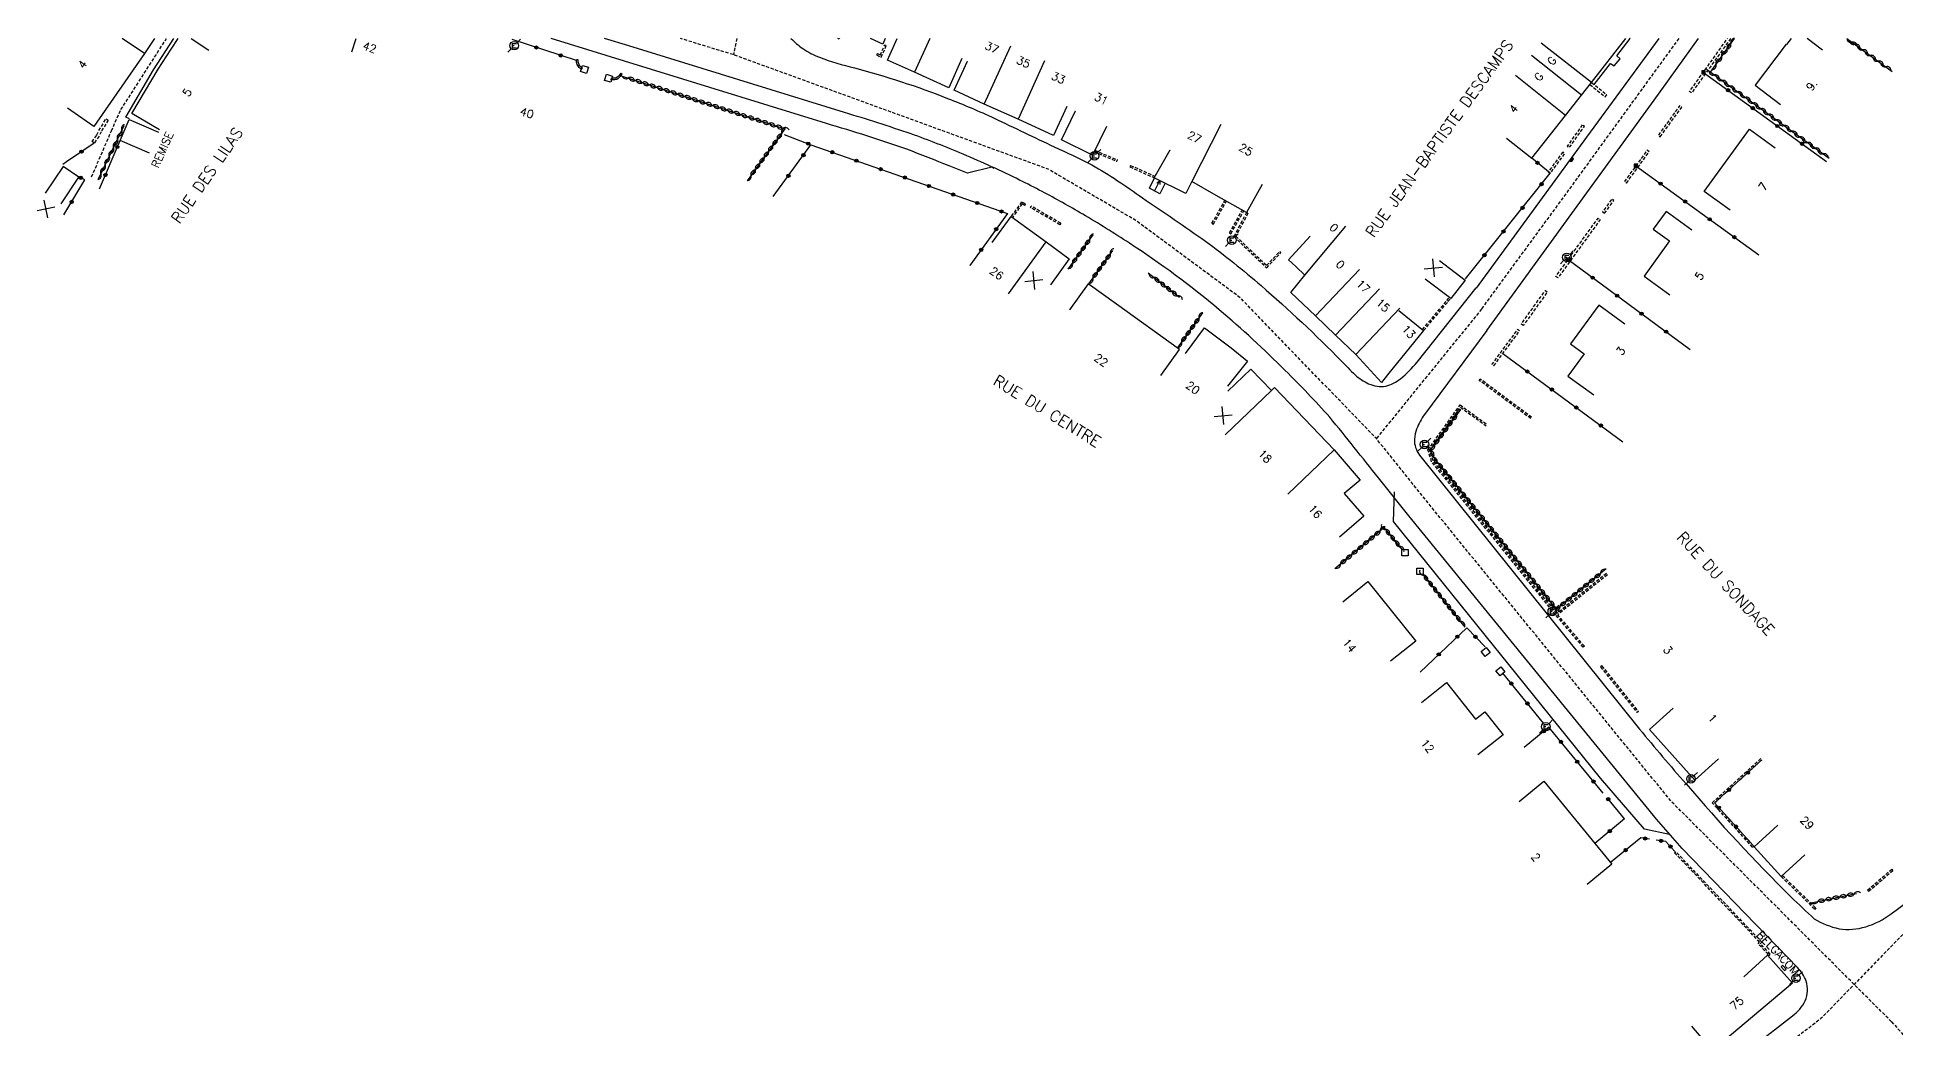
# Model space of a CAD drawing. Header units: millimetres. Extents: x 115001 to 116000, y 119000 to 120004.
# Drawn here: x 115001 to 115291.3, y 119845.4 to 120000.2 of the extents above; entities that cross this region are included whole.
import ezdxf
from ezdxf.enums import TextEntityAlignment as Align

# ---------------------------------------------------------------- set-up
doc = ezdxf.new("R2010")
doc.units = ezdxf.units.MM
doc.linetypes.add('DASHED', pattern=[0.75, 0.5, -0.25])
doc.layers.get('0').update_dxf_attribs({"linetype": 'CONTINUOUS'})
for name, color, linetype in [('W0001', 6, 'DASHED'), ('W0008', 7, 'CONTINUOUS'), ('W0100', 7, 'CONTINUOUS'), ('W0105', 7, 'CONTINUOUS'), ('W0112', 1, 'DASHED'), ('W0310', 3, 'CONTINUOUS'), ('W0322', 7, 'CONTINUOUS'), ('W0330', 7, 'CONTINUOUS'), ('W0400', 7, 'CONTINUOUS'), ('W0471', 7, 'CONTINUOUS'), ('W0984', 7, 'CONTINUOUS'), ('W0989', 7, 'CONTINUOUS'), ('W0991', 7, 'CONTINUOUS'), ('W1102', 7, 'CONTINUOUS')]:
    doc.layers.add(name, color=color, linetype=linetype)
doc.styles.get("Standard").update_dxf_attribs({"font": 'romans.shx', "width": 0.85})

# ---------------------------------------------------------------- blocks, each defined once
blk = doc.blocks.new('t330o')
at = {"color": 0, "linetype": 'Continuous'}
for p, q in [((0.25, -0.25), (-0.25, 0.25)), ((-0.25, -0.25), (0.25, 0.25)), ((-0.25, 0.25), (-0.25, -0.25)), ((0.25, 0.25), (-0.25, 0.25)), ((0.25, -0.25), (0.25, 0.25)), ((-0.25, -0.25), (0.25, -0.25)), ((-0.25, -0.25), (-0.25, -0.25))]:
    blk.add_line(p, q, dxfattribs=at)
blk = doc.blocks.new('T471')
for p, q in [((-0.333334, 0.333334), (-0.333334, -0.333334)), ((-0.333334, 0.333334), (0.333334, 0.333334)), ((-0.333334, 0), (0, 0)), ((0.500001, 0.500001), (1.000002, 1.000002)), ((-0.500001, -0.500001), (-1.000002, -1.000002)), ((-0.333334, -0.333334), (0.333334, -0.333334))]:
    blk.add_line(p, q)
blk.add_ellipse((0, 0), major_axis=(0.471405, 0.471405), ratio=1, start_param=5.4977871438, end_param=11.780972451)
blk = doc.blocks.new('T400')
for p, q in [((-0.15, 0.3), (0.15, 0.3)), ((-0.15, -0.25), (-0.15, 0.3)), ((-0.15, 0.15), (0.15, 0.15)), ((-0.15, 0), (0.15, 0)), ((0.15, 0.3), (0.15, -0.25)), ((-0.15, -0.15), (0.15, -0.15)), ((-0.15, -0.25), (-0.15, -0.3)), ((-0.15, -0.3), (0.15, -0.3)), ((0.15, -0.3), (0.15, -0.25))]:
    blk.add_line(p, q)
blk = doc.blocks.new('t322o')
at = {"color": 0, "linetype": 'Continuous'}
for radius in [0.25, 0.15]:
    blk.add_circle((0, 0), radius, dxfattribs=at)
blk = doc.blocks.new('t310o')
at = {"color": 0, "linetype": 'Continuous'}
for centre, start, end in [((-0.5, 0.38), 216.8699, 323.1304), ((0.5, -0.37), 36.8699, 143.1303)]:
    blk.add_arc(centre, 0.625, start, end, dxfattribs=at)
blk = doc.blocks.new('t112o')
at = {"color": 0, "linetype": 'Continuous'}
for p, q in [((-0.5, 0.5), (0.5, 0.5)), ((-0.5, -0.5), (-0.5, 0.5)), ((0.5, 0.5), (0.5, -0.5)), ((0.5, -0.5), (-0.5, -0.5))]:
    blk.add_line(p, q, dxfattribs=at)
blk = doc.blocks.new('t991o')
at = {"color": 0, "linetype": 'Continuous'}
for p, q in [((-1, 1), (1, -1)), ((-1, -1), (1, 1))]:
    blk.add_line(p, q, dxfattribs=at)

msp = doc.modelspace()

# ---------------------------------------------------------------- linework, layer by layer
at = {"layer": 'W0001'}
for p, q in [((115110.26, 120000), (115109.76, 119997.46)), ((115226.6, 119957.74), (115210.17, 119937.53))]:
    msp.add_line(p, q, dxfattribs=at)
msp.add_lwpolyline([(115009.51, 119978.39), (115012.59, 119985.57), (115014.09, 119988.89), (115021.21, 120000)], dxfattribs=at)
at = {"layer": 'W0001', "flags": 128}
for points in [[(115290.63, 119846.48), (115284.8, 119852.3), (115256.23, 119880.88), (115216.28, 119929.91), (115210.17, 119937.53), (115188.9, 119959.53), (115172.6, 119971.58), (115158.92, 119979.59), (115109.76, 119997.46), (115101.46, 120000)], [(115257.4, 120000), (115239.31, 119975.13), (115226.59, 119957.79)], [(115299.2, 119865.99), (115292.97, 119860.72), (115284.8, 119852.3), (115279.62, 119846.97), (115264.36, 119835.25), (115264.36, 119835.25)], [(115290.63, 119846.48), (115319.92, 119813.86), (115345.2, 119782.38), (115424.9, 119682.16), (115436.84, 119667.57), (115442.8, 119659.83), (115454.23, 119647.34), (115453.27, 119630.14)]]:
    msp.add_lwpolyline(points, dxfattribs=at)
at = {"layer": 'W0008', "flags": 128}
for points in [[(115150.43, 119979.69), (115150.11, 119979.9), (115146.31, 119978.99), (115143.46, 119980.1, 0.0048), (115136.84, 119982.7, 0.0136), (115124.28, 119986.72), (115092.73, 119996.45), (115081.28, 120000)], [(115262.55, 119837.63), (115275.15, 119847.4, 0.127), (115277.15, 119849.75, 0.1769), (115277.29, 119852.81, 0.1147), (115275.94, 119854.94), (115257.93, 119873.52), (115253.91, 119878.13), (115215.26, 119925.49), (115210.51, 119931.38, -0.0018), (115206.72, 119936.15, 0.0105), (115202.88, 119940.85, 0.0196), (115195.93, 119948.16, 0.0201), (115185.64, 119957.65, 0.0297), (115171.59, 119968.04, 0.0122), (115164.3, 119972.57, 0.0115), (115157.96, 119976.11, 0.0067), (115154.45, 119977.9, 0.0147), (115145.63, 119981.93, 0.0151), (115137.52, 119985.09, 0.0101), (115127.11, 119988.44), (115093.43, 119998.83), (115089.59, 120000)], [(115118.74, 120000, 0.045767), (115120.58, 119998.44, 0.0546), (115123.22, 119997.06, 0.0313), (115128.65, 119995.42, -0.0288), (115143.21, 119990.65, -0.0147), (115150.5, 119987.55, -0.0001), (115159.87, 119983.07, -0.0164), (115165.74, 119980.26, -0.0263), (115173.62, 119975.13, -0.0064), (115183.51, 119968.33, -0.0204), (115192.17, 119961.41, -0.0199), (115204.72, 119949.64, -0.0015), (115206.84, 119947.47, 0.0629), (115208.97, 119946.08, 0.148), (115211.63, 119945.72, 0.1165), (115213.95, 119946.88, 0.0611), (115216.52, 119949.48), (115225.77, 119961.06), (115225.77, 119961.06)], [(115227.44, 119954.42), (115217.69, 119941.28, 0.0714), (115216.46, 119939.02, 0.0791), (115216.12, 119937.46, 0.1755), (115216.93, 119934.93), (115236.83, 119910.11), (115251.29, 119892.16, 0.01), (115258.55, 119883.62, 0.0215), (115274.95, 119865.95, 0.0043), (115278.57, 119862.54, 0.0753), (115282.44, 119860.99, 0.1151), (115286.61, 119861.31, 0.0899), (115290.59, 119863.32), (115297.42, 119868.38), (115297.42, 119868.38)]]:
    msp.add_lwpolyline(points, format="xyb", dxfattribs=at)
for points in [[(115225.79, 119960.99), (115243.03, 119984.58), (115254.35, 120000)], [(115227.44, 119954.42), (115253.54, 119990.38), (115260.48, 120000)], [(115243.77, 119993.12), (115244.2, 119992.79), (115246.76, 119996.09), (115247.32, 119995.72), (115248.23, 119996.84), (115247.71, 119997.27), (115249.81, 119999.98), (115249.78, 120000)], [(115255.94, 119875.72), (115252.07, 119876.53), (115245.2, 119884.52), (115212.86, 119924.58), (115212.99, 119929.2), (115212.99, 119929.2)]]:
    msp.add_lwpolyline(points, dxfattribs=at)
at = {"layer": 'W0100'}
for p, q in [((115175.54, 119976.18), (115176.36, 119977.81)), ((115176.36, 119977.81), (115175.88, 119977.42)), ((115176.36, 119977.81), (115176.33, 119977.19))]:
    msp.add_line(p, q, dxfattribs=at)
for points in [[(115019.34, 120000), (115017.79, 119997.66), (115009.85, 119986.25), (115005.75, 119989.1)], [(115020.11, 119985.74), (115015.8, 119988.27), (115019.88, 119995.21), (115021.93, 119998.33), (115023.05, 120000)], [(115025.04, 120000), (115027.82, 119998.15)], [(115018.54, 119982.08), (115013.95, 119984.07), (115015.38, 119987.37), (115019.97, 119985.38)], [(115004.74, 119974.2), (115007.53, 119978.35), (115005.06, 119980.02), (115002.27, 119975.87)]]:
    msp.add_lwpolyline(points, dxfattribs=at)
at = {"layer": 'W0100', "flags": 128}
for points in [[(115126.34, 120000), (115126.27, 119999.91), (115126.08, 120000)], [(115133.47, 120000), (115133.07, 119999.13), (115131.14, 120000)], [(115145.44, 119996.86), (115143.37, 119992.31), (115138.04, 119994.72), (115133.81, 119996.64), (115135.34, 120000)], [(115230.52, 119984.43), (115234.43, 119981.32), (115239.73, 119987.99), (115242.22, 119991.15), (115243.77, 119993.12), (115249.15, 120000)], [(115274.96, 120000), (115274.25, 119999.07), (115274.2, 119999.1), (115269.35, 119992.71), (115273.32, 119989.69)], [(115279.85, 119998.18), (115277.45, 120000)], [(115161.81, 119989.4), (115159.74, 119984.85), (115154.2, 119987.39), (115148.93, 119989.77), (115144.25, 119991.91), (115146.32, 119996.46), (115146.32, 119996.46)], [(115168, 119986.26), (115165.81, 119981.76), (115160.99, 119984.19), (115163.18, 119988.69), (115163.18, 119988.69)], [(115265.42, 119973.18), (115261.38, 119976.11), (115268.44, 119985.85), (115272.48, 119982.92)], [(115192.35, 119977.18), (115189.89, 119972.83), (115185.17, 119975.5), (115181.36, 119977.65), (115180.42, 119975.77), (115175.49, 119978.25), (115177.95, 119982.6), (115177.95, 119982.6)], [(115177.18, 119977.4), (115176.35, 119975.74), (115174.73, 119976.62), (115175.54, 119978.22), (115175.54, 119978.22)], [(115150.18, 119968.15), (115153.12, 119972.19), (115158.59, 119968.24), (115162.21, 119965.59), (115159.27, 119961.54), (115159.27, 119961.54)], [(115259.47, 119970.07), (115255.42, 119973), (115253.42, 119970.24), (115255.97, 119968.4), (115251.98, 119962.88), (115256.03, 119959.95)], [(115213.69, 119957.55), (115217.56, 119954.39), (115211.93, 119947.47), (115210.98, 119946.28), (115206.95, 119950.67), (115203.78, 119953.67), (115200.66, 119956.69), (115196.79, 119960.34), (115199.02, 119963.03), (115197.59, 119964.38), (115196.43, 119965.46), (115199.85, 119969.11), (115199.85, 119969.11)], [(115220.05, 119965.34), (115224.04, 119962.27), (115221.79, 119959.38), (115217.8, 119962.44), (115217.8, 119962.44)], [(115176.5, 119947.38), (115179.42, 119951.44), (115169.56, 119958.54), (115165.18, 119961.7), (115162.25, 119957.64), (115162.25, 119957.64)], [(115248.96, 119955.41), (115244.93, 119958.37), (115240.5, 119952.34), (115242.64, 119950.77), (115240.09, 119947.3), (115244.12, 119944.34)], [(115180.34, 119950.79), (115183.32, 119954.8), (115187.49, 119951.7), (115190.07, 119949.6), (115186.92, 119945.72), (115186.92, 119945.72)], [(115186.98, 119944.93), (115190.59, 119948.39), (115193.79, 119945.05), (115194.27, 119945.5), (115203.59, 119935.78), (115207.62, 119931.04), (115205.15, 119928.96), (115208.21, 119925.42), (115204.43, 119922.15), (115204.43, 119922.15)], [(115204.93, 119912.06), (115208.86, 119915.2), (115216.33, 119905.9), (115212.4, 119902.76), (115212.4, 119902.76)], [(115217.22, 119896.34), (115221.15, 119899.46), (115225.67, 119893.74), (115227.11, 119894.87), (115229.96, 119891.28), (115226.03, 119888.17), (115226.03, 119888.17)], [(115263.61, 119887.55), (115259.9, 119884.21), (115252.81, 119892.11), (115256.51, 119895.44), (115256.51, 119895.44)], [(115232.46, 119880.85), (115236.35, 119884.03), (115246.97, 119871.08), (115243.09, 119867.91), (115243.09, 119867.91)], [(115277.09, 119872.52), (115273.4, 119869.15), (115269.19, 119873.78), (115272.88, 119877.15), (115272.88, 119877.15)], [(115267.55, 119853.51), (115271.28, 119856.85), (115275.16, 119852.52), (115262.7, 119841.98), (115259.47, 119845.79), (115259.47, 119845.79)], [(115273.94, 119854.45), (115274.17, 119854.66), (115273.65, 119855.26), (115273.42, 119855.05), (115273.94, 119854.45), (115273.94, 119854.45)]]:
    msp.add_lwpolyline(points, dxfattribs=at)
at = {"layer": 'W0105'}
msp.add_line((115015.42, 119987.47), (115014.85, 119987.72), dxfattribs=at)
msp.add_lwpolyline([(115014.85, 119987.72), (115019.18, 119995.09), (115022.37, 120000)], dxfattribs=at)
at = {"layer": 'W0112'}
for p, q in [((115132.7, 119997.42), (115133.4, 119998.98)), ((115132.81, 119997.07), (115133.63, 119998.88)), ((115133.63, 119998.88), (115133.4, 119998.98)), ((115085.48, 119996.69), (115085.23, 119996.67)), ((115085.24, 119996.49), (115085.23, 119996.67)), ((115085.26, 119996.31), (115085.24, 119996.49)), ((115085.3, 119996.12), (115085.26, 119996.31)), ((115085.35, 119995.94), (115085.3, 119996.12)), ((115085.44, 119995.76), (115085.35, 119995.94)), ((115085.54, 119995.6), (115085.44, 119995.76)), ((115085.49, 119996.51), (115085.48, 119996.69)), ((115085.51, 119996.34), (115085.49, 119996.51)), ((115085.54, 119996.18), (115085.51, 119996.34)), ((115085.59, 119996.02), (115085.54, 119996.18)), ((115085.66, 119995.47), (115085.54, 119995.6)), ((115085.65, 119995.88), (115085.59, 119996.02)), ((115085.74, 119995.75), (115085.65, 119995.88)), ((115085.78, 119995.35), (115085.66, 119995.47)), ((115085.84, 119995.64), (115085.74, 119995.75)), ((115085.91, 119995.24), (115085.78, 119995.35)), ((115085.95, 119995.54), (115085.84, 119995.64)), ((115086.04, 119995.14), (115085.91, 119995.24)), ((115086.07, 119995.43), (115085.95, 119995.54)), ((115086.04, 119995.14), (115086.2, 119995.34)), ((115086.2, 119995.34), (115086.07, 119995.43)), ((115132.24, 119997.67), (115132.12, 119997.45)), ((115132.12, 119997.45), (115132.81, 119997.07)), ((115132.24, 119997.67), (115132.7, 119997.42)), ((115090.68, 119993.54), (115090.69, 119993.79)), ((115090.84, 119993.53), (115090.68, 119993.54)), ((115090.85, 119993.78), (115090.69, 119993.79)), ((115091.01, 119993.53), (115090.84, 119993.53)), ((115091, 119993.78), (115090.85, 119993.78)), ((115091.15, 119993.79), (115091, 119993.78)), ((115091.18, 119993.54), (115091.01, 119993.53)), ((115091.3, 119993.81), (115091.15, 119993.79)), ((115091.35, 119993.57), (115091.18, 119993.54)), ((115091.43, 119993.85), (115091.3, 119993.81)), ((115091.53, 119993.62), (115091.35, 119993.57)), ((115091.6, 119993.94), (115091.43, 119993.85)), ((115091.74, 119993.74), (115091.53, 119993.62)), ((115091.75, 119994.07), (115091.6, 119993.94)), ((115091.93, 119993.89), (115091.74, 119993.74)), ((115091.89, 119994.22), (115091.75, 119994.07)), ((115092.02, 119994.39), (115091.89, 119994.22)), ((115092.08, 119994.06), (115091.93, 119993.89)), ((115092.15, 119994.57), (115092.02, 119994.39)), ((115092.22, 119994.25), (115092.08, 119994.06)), ((115092.15, 119994.57), (115092.35, 119994.43)), ((115092.35, 119994.43), (115092.22, 119994.25)), ((115010.67, 119984.73), (115009.9, 119983.67)), ((115166.08, 119982.31), (115169.62, 119980.82)), ((115166.19, 119982.54), (115169.72, 119981.05)), ((115169.62, 119980.82), (115169.72, 119981.05)), ((115171.78, 119980.19), (115171.68, 119979.96)), ((115171.68, 119979.96), (115175.49, 119978.25)), ((115171.78, 119980.19), (115175.61, 119978.47)), ((115154.75, 119974.48), (115153.12, 119972.19)), ((115154.83, 119974.16), (115153.32, 119972.05)), ((115155.37, 119974.16), (115154.75, 119974.48)), ((115155.25, 119973.94), (115154.83, 119974.16)), ((115155.25, 119973.94), (115155.37, 119974.16)), ((115156.16, 119973.59), (115156.28, 119973.81)), ((115160.75, 119970.92), (115156.16, 119973.59)), ((115160.88, 119971.14), (115156.28, 119973.81)), ((115184.5, 119971.14), (115186.53, 119974.73)), ((115184.72, 119971.02), (115186.75, 119974.6)), ((115187.23, 119969.63), (115189.25, 119973.19)), ((115187.45, 119969.51), (115189.47, 119973.07)), ((115189.89, 119972.83), (115187.92, 119969.08)), ((115190.11, 119972.71), (115188.23, 119969.13)), ((115190.11, 119972.71), (115189.89, 119972.83)), ((115160.88, 119971.14), (115160.75, 119970.92)), ((115184.5, 119971.14), (115184.72, 119971.02)), ((115187.23, 119969.63), (115187.45, 119969.51)), ((115187.92, 119969.08), (115193.04, 119964.2)), ((115188.23, 119969.13), (115193.03, 119964.56)), ((115193.03, 119964.56), (115195.07, 119966.73)), ((115193.04, 119964.2), (115195.26, 119966.56)), ((115195.26, 119966.56), (115195.07, 119966.73)), ((115217.37, 119954.55), (115221.17, 119959.07)), ((115217.56, 119954.39), (115221.36, 119958.91)), ((115221.17, 119959.07), (115221.6, 119959.53)), ((115221.36, 119958.91), (115221.79, 119959.38)), ((115226.24, 119946.62), (115226.39, 119946.82)), ((115234.28, 119940.66), (115226.24, 119946.62)), ((115234.42, 119940.86), (115226.39, 119946.82)), ((115218.23, 119935.76), (115223.25, 119942.78)), ((115218.5, 119935.71), (115223.31, 119942.43)), ((115223.25, 119942.78), (115227.48, 119939.72)), ((115223.31, 119942.43), (115227.34, 119939.52)), ((115218.81, 119933.92), (115218.23, 119935.76)), ((115219.04, 119934.05), (115218.5, 119935.71)), ((115238.15, 119910.04), (115218.81, 119933.92)), ((115238.35, 119910.2), (115219.04, 119934.05)), ((115246.1, 119916.48), (115238.35, 119910.2)), ((115246.25, 119916.28), (115238.51, 119910.01)), ((115242.47, 119904.95), (115238.16, 119910.04)), ((115242.66, 119905.11), (115238.51, 119910.01)), ((115242.66, 119905.11), (115242.47, 119904.95)), ((115245.4, 119902.04), (115245.2, 119901.89)), ((115245.2, 119901.89), (115250.9, 119894.74)), ((115245.4, 119902.04), (115251.1, 119894.89)), ((115251.1, 119894.89), (115250.9, 119894.74)), ((115262.63, 119880.67), (115270.2, 119887.56)), ((115262.98, 119880.65), (115270.36, 119887.37)), ((115268.94, 119873.72), (115262.63, 119880.67)), ((115269.12, 119873.89), (115262.98, 119880.65)), ((115268.94, 119873.72), (115269.12, 119873.89)), ((115256.76, 119872.86), (115256.94, 119873.03)), ((115270.03, 119858.91), (115256.76, 119872.86)), ((115270.37, 119858.91), (115256.94, 119873.03)), ((115286.9, 119867.04), (115290.68, 119870.28)), ((115290.68, 119870.28), (115290.85, 119870.09)), ((115273.4, 119869.15), (115278.68, 119864.01)), ((115273.59, 119869.32), (115278.85, 119864.19)), ((115287.06, 119866.85), (115290.85, 119870.09)), ((115287.06, 119866.85), (115286.9, 119867.04)), ((115278.68, 119864.01), (115278.85, 119864.19)), ((115269.8, 119858.65), (115270.03, 119858.91)), ((115271.37, 119857.02), (115269.8, 119858.65)), ((115270.14, 119858.65), (115270.37, 119858.91)), ((115271.7, 119857.04), (115270.14, 119858.65)), ((115271.26, 119856.87), (115271.37, 119857.02)), ((115271.28, 119856.85), (115271.26, 119856.87)), ((115271.44, 119856.68), (115271.7, 119857.04))]:
    msp.add_line(p, q, dxfattribs=at)
at = {"layer": 'W0112', "flags": 128}
for points in [[(115259.41, 119991.5), (115259.09, 119991.73), (115265.02, 120000)], [(115265.51, 120000), (115259.41, 119991.5)], [(115243.52, 119992.81), (115245.9, 119990.87), (115246.15, 119991.18), (115243.77, 119993.12)]]:
    msp.add_lwpolyline(points, dxfattribs=at)
for points in [[(115254.52, 119984.66), (115257.87, 119989.27), (115257.54, 119989.5), (115254.2, 119984.89)], [(115242.34, 119986.51), (115239.99, 119983.2), (115240.31, 119982.97), (115242.67, 119986.27)], [(115239.29, 119982.27), (115237.02, 119979.18), (115237.34, 119978.95), (115239.61, 119982.03)], [(115249.24, 119977.43), (115252.79, 119982.31), (115252.47, 119982.55), (115248.92, 119977.66)], [(115245.82, 119972.71), (115247.28, 119974.7), (115246.96, 119974.94), (115245.5, 119972.94)], [(115238.53, 119962.63), (115238.21, 119962.86), (115244.82, 119971.96), (115245.15, 119971.73)], [(115233.11, 119955.16), (115232.78, 119955.39), (115236.57, 119960.67), (115236.89, 119960.44)], [(115228.52, 119948.91), (115232.54, 119954.34), (115232.22, 119954.58), (115228.2, 119949.14)]]:
    msp.add_lwpolyline(points, close=True, dxfattribs=at)
at = {"layer": 'W0112'}
for points in [[(115010.64, 119985.63), (115011.76, 119987.48), (115012.1, 119987.27)], [(115012.1, 119987.27), (115010.99, 119985.44), (115010.67, 119984.73)], [(115009.9, 119983.67), (115009.57, 119983.9), (115010.32, 119984.93), (115010.64, 119985.63)]]:
    msp.add_lwpolyline(points, dxfattribs=at)
at = {"layer": 'W0310'}
for p, q in [((115010.52, 119977.99), (115014.59, 119986.39)), ((115162.04, 119963.96), (115165.93, 119969.36)), ((115168.97, 119966.87), (115165.22, 119961.67)), ((115179.44, 119959.55), (115174.54, 119963.37)), ((115179.11, 119951.66), (115183.05, 119957.14)), ((115224.06, 119908.08), (115217.41, 119916.41)), ((115278.01, 119865.05), (115285.19, 119866.5))]:
    msp.add_line(p, q, dxfattribs=at)
at = {"layer": 'W0310', "flags": 128}
for points in [[(115262.35, 119994.74), (115266.12, 120000)], [(115283.66, 120000), (115290.74, 119994.86)], [(115261.72, 119995.19), (115280.88, 119981.3)], [(115092.23, 119994.17), (115117.77, 119985.88), (115111.89, 119977.79), (115111.89, 119977.79)], [(115246.06, 119917.2), (115238.31, 119910.91), (115219.28, 119934.37), (115218.65, 119935.7), (115223.34, 119942.09), (115223.34, 119942.09)], [(115214.27, 119920.17), (115211.38, 119923.63), (115203.68, 119917.19), (115203.68, 119917.19)]]:
    msp.add_lwpolyline(points, dxfattribs=at)
at = {"layer": 'W0322'}
for p, q in [((115085.22, 119996.55), (115075.17, 119999.83)), ((115010.73, 119976.51), (115013.97, 119984.09)), ((115115.98, 119975.32), (115121.86, 119983.41)), ((115236.29, 119893.07), (115229.95, 119900.9)), ((115248.95, 119878.15), (115246.3, 119881.32)), ((115248.95, 119878.15), (115244.3, 119874.33)), ((115251.46, 119875.21), (115246.75, 119871.34)), ((115252.86, 119874.98), (115251.46, 119875.21))]:
    msp.add_line(p, q, dxfattribs=at)
at = {"layer": 'W0322', "flags": 128}
for points in [[(115261.27, 119994.71), (115280.49, 119980.77)], [(115117.7, 119985.03), (115121.86, 119983.41), (115152.56, 119972.66), (115146.69, 119964.57), (115146.69, 119964.57)], [(115224.07, 119962.46), (115237.34, 119978.95), (115234.43, 119981.32)], [(115250.71, 119980.13), (115269.9, 119966.21)], [(115240.12, 119965.47), (115259.17, 119951.46)], [(115229.93, 119950.81), (115248.66, 119937.04)], [(115227.15, 119905), (115224.28, 119908), (115217.03, 119901.07), (115217.03, 119901.07)], [(115245.58, 119882.16), (115237.13, 119892.48), (115233.24, 119889.31), (115233.24, 119889.31)], [(115269.04, 119873.99), (115263.01, 119880.63), (115270.4, 119887.35), (115270.4, 119887.35)], [(115256.81, 119873.04), (115255.41, 119874.61), (115253.89, 119874.84), (115253.89, 119874.84)]]:
    msp.add_lwpolyline(points, dxfattribs=at)
at = {"layer": 'W0322'}
for points in [[(115009.92, 119983.64), (115005.57, 119980.76), (115005, 119980.3)], [(115005.16, 119972.44), (115008.46, 119977.93), (115007.53, 119978.39)]]:
    msp.add_lwpolyline(points, dxfattribs=at)
at = {"layer": 'W1102'}
for p, q in [((115017.79, 119997.66), (115014.27, 120000)), ((115050.15, 119997.94), (115050.84, 120000)), ((115140.43, 120000), (115138.04, 119994.72)), ((115148.93, 119989.77), (115153.07, 119998.87)), ((115158.34, 119996.5), (115154.2, 119987.39)), ((115185.86, 119986.59), (115181.36, 119977.65)), ((115199.02, 119963.03), (115205.42, 119970.72)), ((115152.71, 119960.15), (115158.59, 119968.24)), ((115207.56, 119963.93), (115200.66, 119956.69)), ((115203.78, 119953.67), (115210.68, 119960.91)), ((115213.85, 119957.91), (115206.95, 119950.67)), ((115193.79, 119945.05), (115186.57, 119938.12)), ((115196.37, 119928.86), (115203.59, 119935.78))]:
    msp.add_line(p, q, dxfattribs=at)
at = {"layer": 'W1102', "flags": 128}
for points in [[(115243.77, 119993.12), (115235.9, 119999.29)], [(115242.22, 119991.15), (115234.38, 119997.35)], [(115239.73, 119987.99), (115231.89, 119994.2)]]:
    msp.add_lwpolyline(points, dxfattribs=at)

# ---------------------------------------------------------------- block references
at = {"layer": 'W0112'}
for p, rotation in [((115086.49, 119995.18), 342.7145), ((115090.26, 119993.78), 342.7145), ((115227.25, 119904.21), 129.1248), ((115229.56, 119901.18), 129.1248)]:
    msp.add_blockref('t112o', p, dxfattribs=dict(at, rotation=rotation))
for p in [(115214.63, 119919.7), (115216.99, 119916.82)]:
    msp.add_blockref('t112o', p, dxfattribs=at)
at = {"layer": 'W0310'}
for p, rotation in [((115264.1, 119997.18), 54.36212583175396), ((115264.97, 119998.39), 54.36212583175396), ((115265.54, 119999.19), 54.36212583175396), ((115284.47, 119999.41), 324.0566997475233), ((115284.9, 119999.1), 324.0566997475233), ((115286.11, 119998.22), 324.0566997475233), ((115287.33, 119997.34), 324.0566997475233), ((115262.93, 119994.31), 324.0566997475193), ((115263.22, 119995.96), 54.36212583175396), ((115288.54, 119996.46), 324.0566997475233), ((115289.76, 119995.58), 324.0566997475233), ((115093.33, 119993.82), 342.0195654790857), ((115094.43, 119993.46), 342.0195654790857), ((115095.53, 119993.1), 342.0195654790857), ((115096.63, 119992.75), 342.0195654790857), ((115097.72, 119992.39), 342.0195654790857), ((115098.82, 119992.03), 342.0195654790857), ((115099.92, 119991.68), 342.0195654790857), ((115264.15, 119993.43), 324.0566997475193), ((115265.36, 119992.55), 324.0566997475193), ((115266.57, 119991.67), 324.0566997475193), ((115101.02, 119991.32), 342.0195654790857), ((115102.12, 119990.96), 342.0195654790857), ((115103.22, 119990.61), 342.0195654790857), ((115104.32, 119990.25), 342.0195654790857), ((115105.41, 119989.9), 342.0195654790857), ((115106.51, 119989.54), 342.0195654790857), ((115107.61, 119989.18), 342.0195654790857), ((115108.71, 119988.83), 342.0195654790857), ((115267.79, 119990.79), 324.0566997475193), ((115269, 119989.91), 324.0566997475193), ((115270.22, 119989.03), 324.0566997475193), ((115014.23, 119985.64), 64.14574879269728), ((115109.81, 119988.47), 342.0195654790857), ((115110.91, 119988.11), 342.0195654790857), ((115112.01, 119987.76), 342.0195654790857), ((115113.1, 119987.4), 342.0195654790857), ((115114.2, 119987.04), 342.0195654790857), ((115115.3, 119986.69), 342.0195654790857), ((115116.4, 119986.33), 342.0195654790857), ((115117.5, 119985.97), 342.0195654790857), ((115271.43, 119988.15), 324.0566997475193), ((115272.65, 119987.27), 324.0566997475193), ((115273.86, 119986.39), 324.0566997475193), ((115012.92, 119982.94), 64.14574879269728), ((115013.57, 119984.29), 64.14574879269728), ((115115.9, 119983.31), 234.0008082210627), ((115116.58, 119984.25), 234.0008082210627), ((115117.26, 119985.18), 234.0008082210627), ((115275.08, 119985.51), 324.0566997475193), ((115276.29, 119984.63), 324.0566997475193), ((115277.5, 119983.75), 324.0566997475193), ((115278.72, 119982.87), 324.0566997475193), ((115011.61, 119980.24), 64.14574879269728), ((115012.27, 119981.59), 64.14574879269728), ((115113.87, 119980.51), 234.0008082210627), ((115114.55, 119981.44), 234.0008082210627), ((115115.23, 119982.38), 234.0008082210627), ((115279.93, 119981.99), 324.0566997475193), ((115010.96, 119978.89), 64.14574879269728), ((115112.51, 119978.64), 234.0008082210627), ((115113.19, 119979.58), 234.0008082210627), ((115165.42, 119968.64), 54.22280254424053), ((115163.39, 119965.83), 54.22280254424053), ((115164.07, 119966.77), 54.22280254424053), ((115164.74, 119967.71), 54.22280254424053), ((115167.92, 119965.42), 234.2229416702704), ((115168.6, 119966.35), 234.2229416702704), ((115162.72, 119964.9), 54.22280254424053), ((115165.89, 119962.61), 234.2229416702704), ((115166.57, 119963.54), 234.2229416702704), ((115167.24, 119964.48), 234.2229416702704), ((115175.45, 119962.66), 142.1013326924348), ((115176.36, 119961.95), 142.1013326924348), ((115177.27, 119961.24), 142.1013326924348), ((115178.18, 119960.53), 142.1013326924348), ((115179.09, 119959.82), 142.1013326924348), ((115180.46, 119953.54), 54.22269715398562), ((115181.13, 119954.47), 54.22269715398562), ((115181.81, 119955.41), 54.22269715398562), ((115182.48, 119956.35), 54.22269715398562), ((115179.78, 119952.6), 54.22269715398562), ((115221.34, 119939.36), 53.77738993221567), ((115222.02, 119940.3), 53.77738993221567), ((115222.71, 119941.23), 53.77738993221567), ((115219.29, 119936.57), 53.77738993221567), ((115219.98, 119937.5), 53.77738993221567), ((115220.66, 119938.43), 53.77738993221567), ((115218.69, 119935.63), 115.354707895579), ((115219.18, 119934.59), 115.354707895579), ((115219.86, 119933.66), 129.0475620570859), ((115220.59, 119932.76), 129.0475620570859), ((115221.31, 119931.87), 129.0475620570859), ((115222.04, 119930.97), 129.0475620570859), ((115222.77, 119930.07), 129.0475620570859), ((115223.5, 119929.17), 129.0475620570859), ((115224.22, 119928.28), 129.0475620570859), ((115224.95, 119927.38), 129.0475620570859), ((115225.68, 119926.48), 129.0475620570859), ((115226.41, 119925.59), 129.0475620570859), ((115227.13, 119924.69), 129.0475620570859), ((115209.88, 119922.38), 219.8895170352138), ((115210.77, 119923.12), 219.8895170352138), ((115211.61, 119923.35), 129.9564690546842), ((115212.35, 119922.47), 129.9564690546842), ((115213.09, 119921.58), 129.9564690546842), ((115227.86, 119923.79), 129.0475620570859), ((115228.59, 119922.9), 129.0475620570859), ((115229.32, 119922), 129.0475620570859), ((115206.34, 119919.42), 219.8895170352138), ((115207.23, 119920.16), 219.8895170352138), ((115208.11, 119920.9), 219.8895170352138), ((115209, 119921.64), 219.8895170352138), ((115213.84, 119920.69), 129.9564690546842), ((115230.05, 119921.1), 129.0475620570859), ((115230.77, 119920.2), 129.0475620570859), ((115231.5, 119919.31), 129.0475620570859), ((115204.57, 119917.94), 219.8895170352138), ((115205.45, 119918.68), 219.8895170352138), ((115217.57, 119916.2), 128.6194139958955), ((115232.23, 119918.41), 129.0475620570859), ((115232.96, 119917.51), 129.0475620570859), ((115233.68, 119916.62), 129.0475620570859), ((115245.16, 119916.47), 219.0784785090562), ((115218.29, 119915.3), 128.6194139958955), ((115219.01, 119914.4), 128.6194139958955), ((115219.73, 119913.49), 128.6194139958955), ((115234.41, 119915.72), 129.0475620570859), ((115235.14, 119914.82), 129.0475620570859), ((115235.87, 119913.93), 129.0475620570859), ((115236.59, 119913.03), 129.0475620570859), ((115241.57, 119913.56), 219.0784785090562), ((115242.47, 119914.28), 219.0784785090562), ((115243.37, 119915.01), 219.0784785090562), ((115244.26, 119915.74), 219.0784785090562), ((115220.45, 119912.59), 128.6194139958955), ((115221.17, 119911.69), 128.6194139958955), ((115221.89, 119910.79), 128.6194139958955), ((115237.32, 119912.13), 129.0475620570859), ((115238.05, 119911.23), 129.0475620570859), ((115238.88, 119911.37), 219.0784785090562), ((115239.78, 119912.1), 219.0784785090562), ((115240.68, 119912.83), 219.0784785090562), ((115222.62, 119909.89), 128.6194139958955), ((115223.34, 119908.98), 128.6194139958955), ((115279.14, 119865.27), 11.43629047622299), ((115280.28, 119865.5), 11.43629047622299), ((115281.41, 119865.73), 11.43629047622299), ((115282.54, 119865.96), 11.43629047622299), ((115283.67, 119866.19), 11.43629047622299), ((115284.8, 119866.42), 11.43629047622299)]:
    msp.add_blockref('t310o', p, dxfattribs=dict(at, rotation=rotation))
at = {"layer": 'W0322'}
for p, rotation in [((115078.97, 119998.59), 161.9637137631023), ((115082.77, 119997.35), 161.9637137631023), ((115265.11, 119991.92), 324.0566997475185), ((115268.96, 119989.13), 324.0566997475185), ((115272.8, 119986.34), 324.0566997475185), ((115121.42, 119983.58), 338.7510874489223), ((115276.65, 119983.56), 324.0566997475185), ((115007.94, 119982.33), 213.5315629415596), ((115013.52, 119983.06), 66.87613516412749), ((115120.69, 119981.79), 54.00114499010887), ((115125.19, 119982.24), 340.6952083680631), ((115128.97, 119980.92), 340.6952083680631), ((115235.34, 119980.58), 140.7992414351391), ((115007.81, 119978.25), 153.1880778451235), ((115011.66, 119978.69), 66.87613516412749), ((115118.34, 119978.56), 54.00114499010887), ((115132.74, 119979.6), 340.6952083680631), ((115136.52, 119978.28), 340.6952083680631), ((115254.55, 119977.34), 324.0566997475131), ((115006.38, 119974.48), 58.96408539846731), ((115140.29, 119976.96), 340.6952083680631), ((115144.07, 119975.63), 340.6952083680631), ((115235.98, 119977.26), 51.16010889228173), ((115258.4, 119974.55), 324.0566997475131), ((115147.84, 119974.31), 340.6952083680631), ((115151.62, 119972.99), 340.6952083680631), ((115233.01, 119973.56), 51.16010889228173), ((115262.24, 119971.76), 324.0566997475131), ((115150.8, 119970.23), 234.0008082210627), ((115230.03, 119969.86), 51.16010889228173), ((115266.09, 119968.98), 324.0566997475131), ((115148.45, 119966.99), 234.0008082210627), ((115227.05, 119966.16), 51.16010889228173), ((115243.95, 119962.66), 323.6750404371551), ((115247.78, 119959.84), 323.6750404371551), ((115251.6, 119957.03), 323.6750404371551), ((115255.43, 119954.22), 323.6750404371551), ((115233.76, 119948), 323.6750404371603), ((115237.59, 119945.18), 323.6750404371603), ((115241.41, 119942.37), 323.6750404371603), ((115245.24, 119939.56), 323.6750404371603), ((115222.82, 119906.6), 223.7081308549428), ((115225.65, 119906.57), 133.7839894022073), ((115219.92, 119903.84), 223.7081308549428), ((115231.26, 119899.28), 129.0381620646672), ((115233.77, 119896.18), 129.0381620646672), ((115236.34, 119891.83), 219.1887393528098), ((115239.02, 119890.17), 129.3400007770509), ((115241.55, 119887.08), 129.3400007770509), ((115268.22, 119885.36), 42.26033663009841), ((115244.09, 119883.98), 129.3400007770509), ((115265.25, 119882.67), 42.26033663009841), ((115246.39, 119881.22), 129.8816370420175), ((115263.66, 119879.91), 132.2249951241993), ((115246.63, 119876.24), 129.8816370420175), ((115266.35, 119876.95), 132.2249951241993), ((115249.11, 119873.27), 129.8816370420175), ((115252.16, 119875.09), 129.8816370420175), ((115254.65, 119874.72), 129.8816370420175), ((115256.11, 119873.83), 129.8816370420175)]:
    msp.add_blockref('t322o', p, dxfattribs=dict(at, rotation=rotation))
at = {"layer": 'W0330'}
for p in [(115261.27, 119994.71), (115250.71, 119980.13), (115240.12, 119965.47)]:
    msp.add_blockref('t330o', p, dxfattribs=at)
at = {"layer": 'W0400', "rotation": 143.8213980651858}
msp.add_blockref('T400', (115240.66, 119981.07), dxfattribs=at)
at = {"layer": 'W0471'}
for p in [(115075.51, 119998.88), (115166.14, 119981.68), (115187.6, 119968.52), (115239.92, 119965.83), (115217.7, 119936.61), (115237.65, 119910.52), (115236.65, 119892.55), (115259.31, 119884.4), (115275.71, 119853.29)]:
    msp.add_blockref('T471', p, dxfattribs=at)
at = {"layer": 'W0991'}
for p, rotation in [((115002.39, 119973.38), 146.0851996056783), ((115156.69, 119962.21), 50.35857118272558), ((115219.07, 119964.18), 320.4786849085294), ((115186.23, 119941.12), 50.35857118272558)]:
    msp.add_blockref('t991o', p, dxfattribs=dict(at, rotation=rotation))

# ---------------------------------------------------------------- texts
at = {"layer": 'W0984'}
for s, rotation, p in [('REMISE', 66.0019, (115020.55, 119982.62)), ('BELGACOM', 313.5721, (115272.93, 119857.21))]:
    msp.add_text(s, height=1.25, rotation=rotation, dxfattribs=at).set_placement(p, align=Align.MIDDLE)
at = {"layer": 'W0989'}
for s, rotation, p in [('RUE JEAN-BAPTISTE DESCAMPS', 54.0239, (115220.01, 119984.39)), ('RUE DES LILAS', 55.1988, (115027.53, 119978.64)), ('RUE DU CENTRE', 328.4288, (115158.75, 119941.83)), ('RUE DU SONDAGE', 312.8675, (115264.75, 119914.9))]:
    msp.add_text(s, height=1.75, rotation=rotation, dxfattribs=at).set_placement(p, align=Align.MIDDLE)
at = {"layer": 'W0991'}
for s, rotation, p in [('42', 341.4551, (115052.94, 119998.59)), ('37', 335.43, (115150.12, 119998.57)), ('4', 55.1974, (115008.07, 119995.95)), ('35', 335.7668, (115155.05, 119996.33)), ('G', 51.7603, (115237.58, 119996.51)), ('33', 335.3601, (115160.51, 119993.85)), ('G', 51.7603, (115235.55, 119994.02)), ('9.', 52.4517, (115278.17, 119992.71)), ('5', 56.4814, (115024.43, 119991.59)), ('31', 333.2884, (115167.22, 119990.57)), ('4', 51.7603, (115231.6, 119989.01)), ('40', 342.6582, (115077.5, 119988.38)), ('27', 333.2952, (115181.77, 119984.6)), ('25', 330.4807, (115189.81, 119982.64)), ('7', 54.0567, (115270.57, 119976.87)), ('0', 316.8583, (115203.54, 119970.45)), ('26', 324.1105, (115150.87, 119963.33)), ('0', 316.6775, (115204.56, 119964.7)), ('5', 54.1516, (115260.64, 119962.92)), ('17', 315.9603, (115208.13, 119961.29)), ('15', 316.5203, (115211.22, 119958.34)), ('13', 312.5285, (115215.23, 119954.22)), ('3', 53.675, (115248.35, 119951.21)), ('22', 324.2233, (115167.19, 119949.77)), ('20', 322.3923, (115181.51, 119945.46)), ('18', 313.8089, (115192.79, 119934.76)), ('16', 310.3827, (115200.63, 119926.14)), ('14', 308.7638, (115205.97, 119905.23)), ('3', 307.0938, (115255.71, 119904.51)), ('1', 311.9595, (115262.67, 119893.84)), ('12', 308.3079, (115218.17, 119889.53)), ('29', 314.5866, (115277.44, 119877.52)), ('2', 309.3718, (115235.09, 119872.16)), ('75', 40.2313, (115266.49, 119849.39))]:
    msp.add_text(s, height=1.25, rotation=rotation, dxfattribs=at).set_placement(p, align=Align.MIDDLE)

doc.saveas('drawing.dxf')
